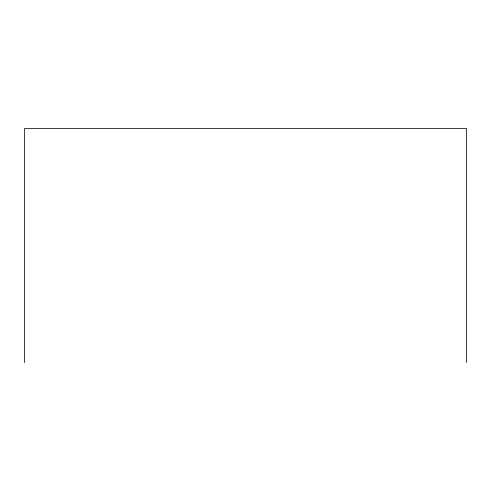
<?xml version="1.0" encoding="UTF-8"?>
<svg xmlns="http://www.w3.org/2000/svg" width="491" height="491" viewBox="0 0 491 491"><rect width="100%" height="100%" fill="white"/><g stroke="black" fill="none" stroke-linecap="round" stroke-linejoin="round"><path stroke-width="0.74" d="M466.45 362.548L466.45 128.452L24.55 128.452L24.55 362.548"/></g></svg>
